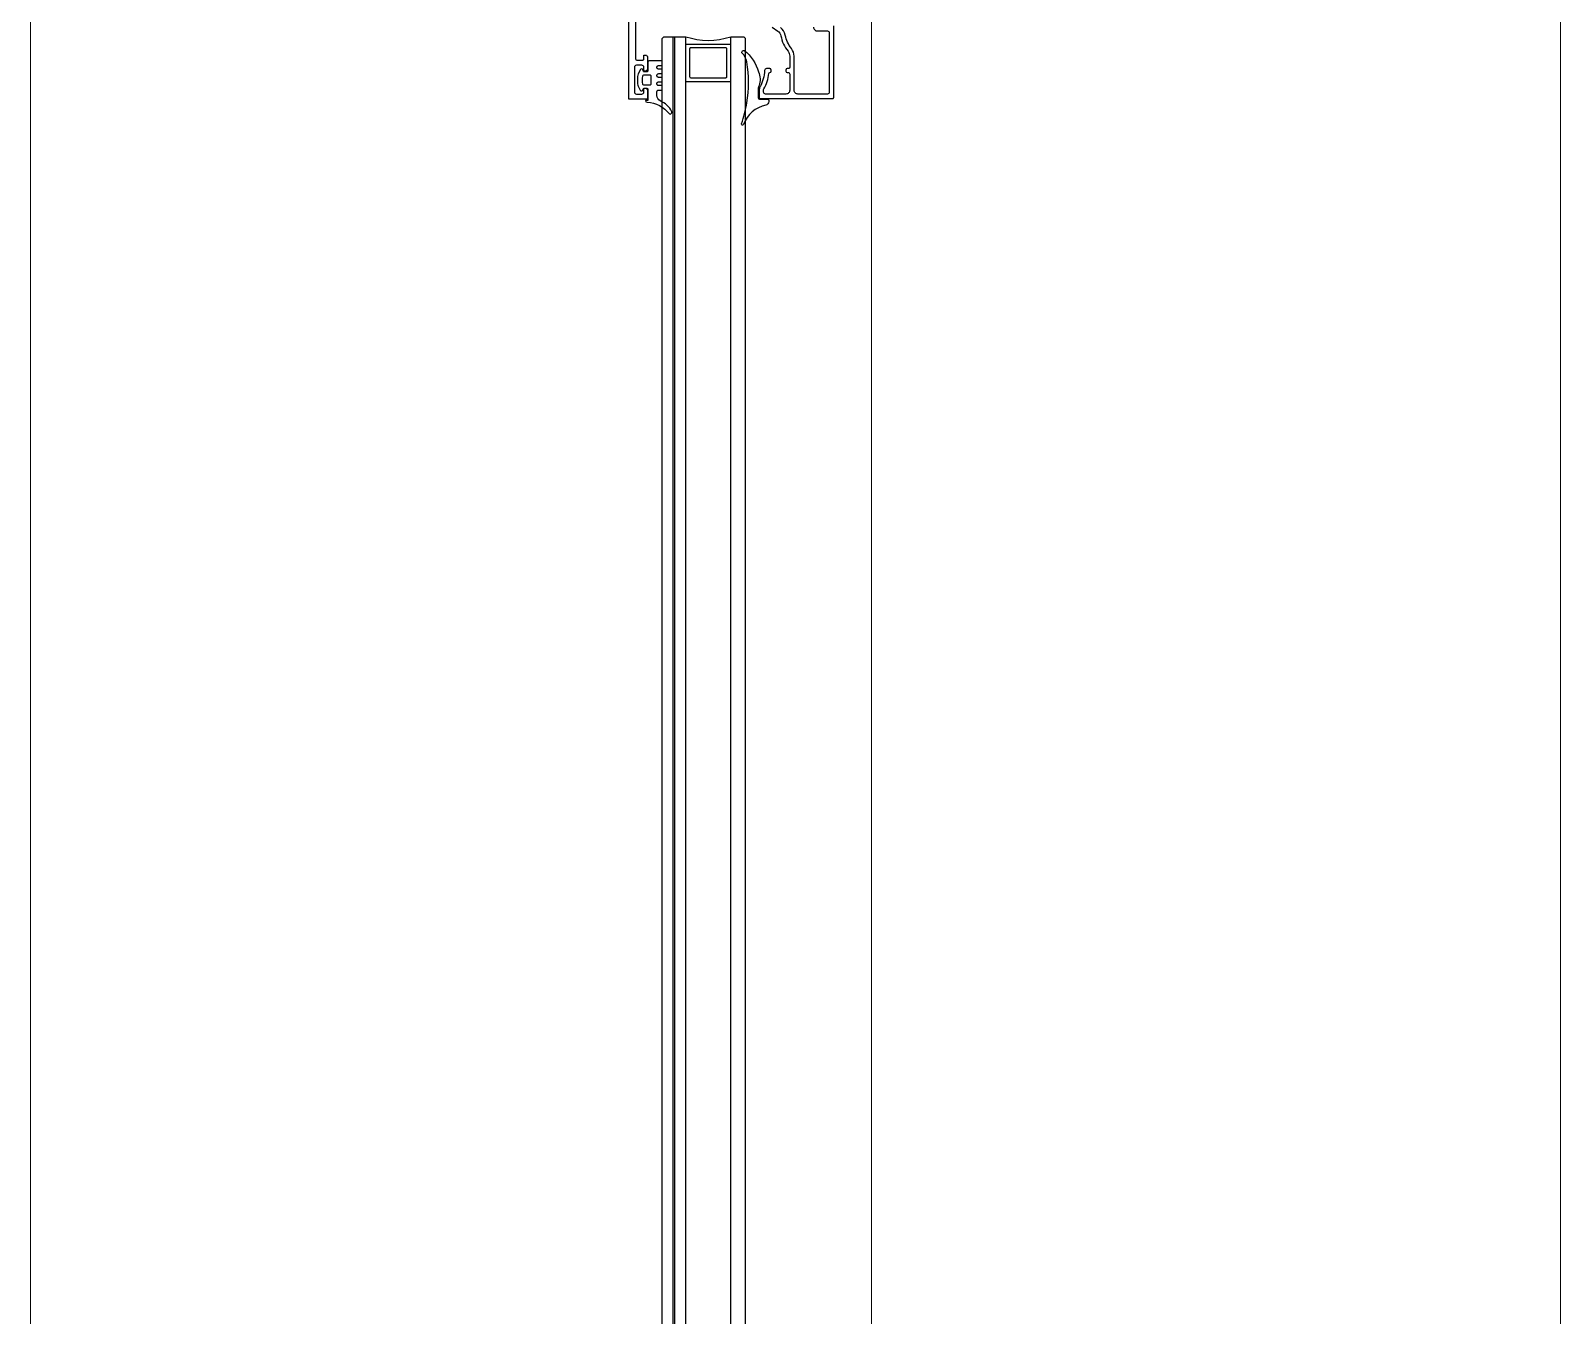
# Model space of a CAD drawing. Extents: x -2365 to 41970, y -230 to 8114.
# Drawn here: x 16783.84 to 16824.84, y 3356.74 to 3391.16 of the extents above; entities that cross this region are included whole.
import ezdxf

# ---------------------------------------------------------------- set-up
doc = ezdxf.new("R2010")
doc.units = 0
doc.header["$LTSCALE"] = 25
doc.linetypes.add('HIDDEN', pattern=[0.375, 0.25, -0.125])
for name, color, linetype, lineweight in [('06D', 9, 'Continuous', 9), ('10', 9, 'Continuous', 9), ('15', 9, 'Continuous', 9)]:
    doc.layers.add(name, color=color, linetype=linetype, lineweight=lineweight)

# ---------------------------------------------------------------- blocks, each defined once
blk = doc.blocks.new('ciftkanatdograma_pr2')
at = {"layer": '06D', "lineweight": 25, "ltscale": 0.5}
for p, q in [((-15.205, -0.563), (-15.205, -1.763)), ((-14.205, -0.563), (-14.205, -1.763))]:
    blk.add_line(p, q, dxfattribs=at)
at = {"layer": '06D'}
for points in [[(-0.3, 17), (-149.7, 17)], [(-7.711, -5.535), (-141.935, -5.535)], [(-1.997, -22), (-1.997, -24), (-148, -24), (-148, -22)]]:
    blk.add_lwpolyline(points, dxfattribs=at)
at = {"layer": '06D', "lineweight": 25, "ltscale": 0.5}
blk.add_lwpolyline([(-15.762, 0.475, -0.220745), (-16.072, -0.119, 0.651907), (-16.016, -0.188, 0.176952), (-15.724, 0.128, -0.281357), (-15.581, 0.216), (-15.5, 0.216), (-15.486, 0.216), (-15.479, 0.215), (-15.472, 0.214), (-15.464, 0.211), (-15.457, 0.207), (-15.451, 0.201), (-15.446, 0.195), (-15.442, 0.188), (-15.439, 0.181), (-15.436, 0.166), (-15.436, 0.09), (-15.436, 0.087), (-15.436, 0.084), (-15.434, 0.081), (-15.433, 0.079), (-15.431, 0.076), (-15.428, 0.074), (-15.425, 0.072), (-15.422, 0.071), (-15.416, 0.07), (-15.336, 0.07), (-15.334, 0.07), (-15.331, 0.071), (-15.328, 0.072), (-15.325, 0.074), (-15.322, 0.076), (-15.32, 0.079), (-15.318, 0.081), (-15.317, 0.084), (-15.316, 0.09), (-15.316, 0.166), (-15.316, 0.173), (-15.314, 0.181), (-15.311, 0.188), (-15.307, 0.195), (-15.302, 0.201), (-15.295, 0.207), (-15.288, 0.211), (-15.281, 0.214), (-15.266, 0.216), (-15.259, 0.215), (-15.252, 0.214), (-15.244, 0.211), (-15.237, 0.207), (-15.231, 0.201), (-15.226, 0.195), (-15.222, 0.188), (-15.219, 0.181), (-15.216, 0.166), (-15.216, 0.09), (-15.216, 0.087), (-15.216, 0.084), (-15.214, 0.081), (-15.213, 0.079), (-15.211, 0.076), (-15.208, 0.074), (-15.205, 0.072), (-15.202, 0.071), (-15.196, 0.07), (-15.116, 0.07), (-15.114, 0.07), (-15.111, 0.071), (-15.108, 0.072), (-15.105, 0.074), (-15.102, 0.076), (-15.1, 0.079), (-15.098, 0.081), (-15.097, 0.084), (-15.096, 0.09), (-15.096, 0.166), (-15.096, 0.173), (-15.094, 0.181), (-15.091, 0.188), (-15.087, 0.195), (-15.082, 0.201), (-15.075, 0.207), (-15.068, 0.211), (-15.061, 0.214), (-15.046, 0.216), (-15.039, 0.215), (-15.032, 0.214), (-15.024, 0.211), (-15.017, 0.207), (-15.011, 0.201), (-15.006, 0.195), (-15.002, 0.188), (-14.999, 0.181), (-14.996, 0.166), (-14.996, 0.09), (-14.996, 0.087), (-14.996, 0.084), (-14.994, 0.081), (-14.993, 0.079), (-14.991, 0.076), (-14.988, 0.074), (-14.985, 0.072), (-14.982, 0.071), (-14.976, 0.07), (-14.896, 0.07), (-14.894, 0.07), (-14.891, 0.071), (-14.888, 0.072), (-14.885, 0.074), (-14.882, 0.076), (-14.88, 0.079), (-14.878, 0.081), (-14.877, 0.084), (-14.876, 0.09), (-14.876, 0.166), (-14.876, 0.173), (-14.874, 0.181), (-14.871, 0.188), (-14.867, 0.195), (-14.862, 0.201), (-14.855, 0.207), (-14.848, 0.211), (-14.841, 0.214), (-14.826, 0.216), (-14.819, 0.215), (-14.812, 0.214), (-14.804, 0.211), (-14.797, 0.207), (-14.791, 0.201), (-14.786, 0.195), (-14.782, 0.188), (-14.779, 0.181), (-14.776, 0.166), (-14.776, 0.09), (-14.776, 0.087), (-14.776, 0.084), (-14.774, 0.081), (-14.773, 0.079), (-14.771, 0.076), (-14.768, 0.074), (-14.765, 0.072), (-14.762, 0.071), (-14.756, 0.07), (-14.676, 0.07), (-14.674, 0.07), (-14.671, 0.071), (-14.668, 0.072), (-14.665, 0.074), (-14.662, 0.076), (-14.66, 0.078), (-14.658, 0.081), (-14.657, 0.084), (-14.656, 0.09), (-14.656, 0.428, 0.414214), (-14.686, 0.458), (-14.918, 0.458, -0.414214), (-14.948, 0.488), (-14.948, 0.553, -0.291535), (-14.936, 0.571), (-14.888, 0.591, 0.613042), (-14.886, 0.654), (-15.005, 0.717, 0.127095), (-15.068, 0.733), (-15.268, 0.733, 0.127095), (-15.33, 0.717), (-15.439, 0.66, 0.585233), (-15.439, 0.59), (-15.392, 0.565, -0.167811), (-15.388, 0.553), (-15.388, 0.488, -0.414214), (-15.418, 0.458), (-15.713, 0.458), (-15.713, 0.522, 0.394677), (-15.762, 0.475)], format="xyb", dxfattribs=at)
for points in [[(-15.273, 0.599, 0.359904), (-15.298, 0.57), (-15.298, 0.394, 0.414214), (-15.268, 0.364), (-15.068, 0.364, 0.414214), (-15.038, 0.394), (-15.038, 0.57, 0.359904), (-15.062, 0.599, 0.094739)], [(-14.305, -0.693, 0.414214), (-14.335, -0.663), (-15.075, -0.663, 0.414214), (-15.105, -0.693), (-15.105, -1.633, 0.414214), (-15.075, -1.663), (-14.335, -1.663, 0.414214), (-14.305, -1.633)], [(-15.675, -2.533), (-15.675, -2.753, -0.414214), (-15.705, -2.783), (-15.743, -2.783, -0.356389), (-15.841, -2.703, 0.262181), (-16.355, -2.11, -0.316752), (-16.375, -2.082, -0.499585), (-16.336, -2.053, 0.048291), (-15.781, -2.195, 0.086497), (-14.682, -2.192, 0.16681), (-14.454, -2.08, -0.169383), (-14.434, -2.066), (-14.421, -2.063, -0.513067), (-14.374, -2.129, -0.159858), (-14.949, -2.509, -0.178819), (-15.315, -2.527), (-15.335, -2.517, 0.13005), (-15.384, -2.503), (-15.645, -2.503, 0.414214)]]:
    blk.add_lwpolyline(points, format="xyb", close=True, dxfattribs=at)
blk.add_arc((-12.255, -1.163), 1.85, 161.0754, 198.9246, dxfattribs=at)
at = {"layer": '10', "lineweight": 25, "ltscale": 0.5}
for points in [[(-13.021, 0.785), (-14.601, 0.785, 0.414214), (-14.631, 0.755), (-14.631, 0.595, 0.414214), (-14.601, 0.565), (-14.501, 0.565), (-14.501, 0.515, -0.414214), (-14.551, 0.465), (-14.861, 0.465, -0.414214), (-14.931, 0.535), (-14.931, 0.555, -0.414214), (-14.921, 0.565), (-14.821, 0.565, 0.414214), (-14.771, 0.615), (-14.771, 0.765, 0.414214), (-14.821, 0.815), (-15.491, 0.815, 0.414214), (-15.541, 0.765), (-15.541, 0.615, 0.414214), (-15.491, 0.565), (-15.391, 0.565, -0.414214), (-15.381, 0.555), (-15.381, 0.535, -0.414214), (-15.451, 0.465), (-15.671, 0.465, -0.414214), (-15.681, 0.475), (-15.681, 0.955, -0.414214), (-15.671, 0.965), (-10.806, 0.965, -0.535184)], [(-13.752, -3.985, 0.414214), (-13.852, -4.085), (-13.852, -4.355, -0.414214), (-13.902, -4.405), (-15.492, -4.405, -0.414214), (-15.542, -4.355), (-15.542, -3.564, -0.414214), (-15.442, -3.464), (-14.528, -3.464, 0.172094), (-14.326, -3.393, -0.126051), (-13.966, -3.227, 0.197455), (-13.761, -3.096)], [(-13.751, -2.873), (-13.854, -3.027, -0.197455), (-13.982, -3.109, 0.126051), (-14.397, -3.3, -0.178336), (-14.528, -3.344), (-14.832, -3.344, -0.414214), (-14.862, -3.314), (-14.862, -3.274, 0.414214), (-14.892, -3.244), (-14.932, -3.244, 0.414214), (-14.962, -3.274), (-14.962, -3.294, -0.414214), (-15.012, -3.344), (-15.442, -3.344, -0.414214), (-15.542, -3.244), (-15.542, -2.695, -0.414214), (-15.492, -2.645), (-15.44, -2.645, -0.127567), (-15.406, -2.653, 0.09888), (-14.988, -2.787, -0.367727), (-14.962, -2.816, 0.399482), (-14.932, -2.844), (-14.892, -2.844, 0.414214), (-14.862, -2.814), (-14.862, -2.723, 0.400329), (-14.909, -2.673, -0.114933), (-15.346, -2.55, 0.127017), (-15.443, -2.525), (-15.632, -2.525, 0.414214), (-15.662, -2.555), (-15.662, -4.495, 0.414214), (-15.632, -4.525), (-13.712, -4.525, 0.414214)]]:
    blk.add_lwpolyline(points, format="xyb", dxfattribs=at)
at = {"layer": '15', "lineweight": 25, "ltscale": 0.5}
for p, q in [((-67.217, 0.074), (-16.78, 0.075)), ((-16.78, 0.075), (-14.055, 0.075)), ((-14.005, 0.025), (-14.055, 0.075)), ((-14.005, 0.025), (-14.005, -0.563)), ((-67.217, -0.226), (-16.78, -0.225)), ((-67.217, -0.264), (-16.78, -0.263)), ((-16.78, -0.225), (-14.005, -0.225)), ((-16.78, -0.263), (-14.005, -0.263)), ((-67.217, -0.564), (-16.78, -0.563)), ((-16.78, -0.563), (-14.005, -0.563)), ((-66.568, -1.764), (-16.78, -1.763)), ((-16.78, -1.763), (-14.005, -1.763)), ((-14.005, -1.763), (-14.005, -2.113)), ((-66.568, -2.164), (-16.78, -2.163)), ((-16.78, -2.163), (-14.055, -2.163)), ((-16.78, -2.163), (-14.511, -2.163)), ((-14.005, -2.113), (-14.055, -2.163))]:
    blk.add_line(p, q, dxfattribs=at)

msp = doc.modelspace()

# ---------------------------------------------------------------- block references
at = {"layer": '10', "linetype": 'HIDDEN', "rotation": 90}
msp.add_blockref('ciftkanatdograma_pr2', (16800.838, 3405), dxfattribs=at)

doc.saveas('drawing.dxf')
